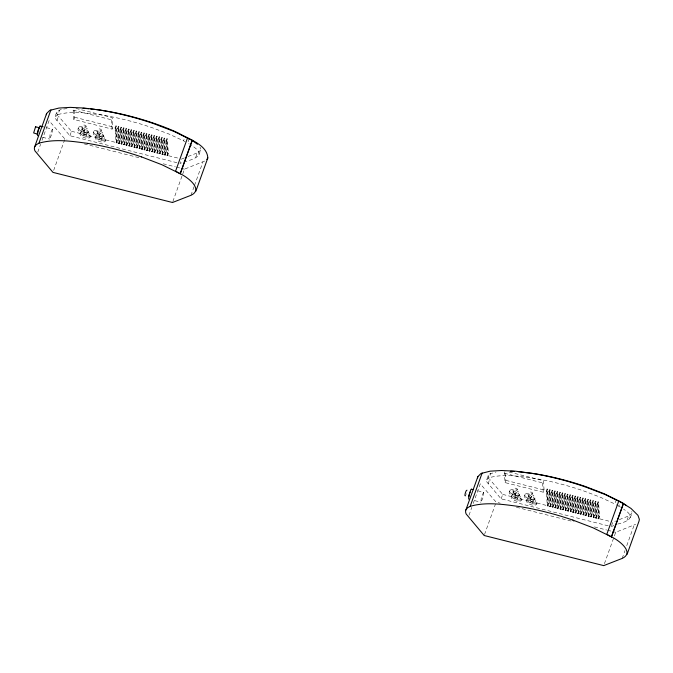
<?xml version="1.0" encoding="UTF-8"?>
<svg xmlns="http://www.w3.org/2000/svg" width="673" height="673" viewBox="0 0 673 673"><rect width="100%" height="100%" fill="white"/><g stroke="black" fill="none" stroke-linecap="round" stroke-linejoin="round"><path stroke-width="0.5" stroke-dasharray="3.37 2.52" d="M183.695 162.025C198.098 158.298 205.677 153.94 190.955 145.09M199.048 154.731L200.815 149.347L200.041 147.177M617.696 524.057C629.701 521.18 635.657 516.687 623.551 509.158M630.273 517.848L631.871 513.406L631.838 511.455M466.036 494.512L466.305 493.704M37.781 152.098L40.599 144.249M42.004 140.329L49.053 120.711L64.928 139.033L66.955 139.547M176.932 162.698L69.908 135.736L55.548 118.751A9.397 4.391 19.8 0 1 55.396 116.69C55.623 112.5 58.644 109.573 62.631 109.262M55.396 116.69L57.979 114.553L59.577 110.111M56.86 120.677L58.458 116.236L57.146 114.301A9.397 4.391 19.8 0 1 56.986 112.24M75.94 108.42L112.139 117.539L112.879 126.886L112.08 129.115L73.87 119.483L73.13 110.136L73.929 107.916M53.655 170.42L64.928 139.033M73.87 119.483L74.669 117.262L74.013 108.95M69.908 135.736L71.506 131.285L58.458 116.236M78.043 128.804L78.505 127.517M80.028 133.397L80.491 132.11M81.635 130.192L83.368 125.355M84.403 131.269A1.489 0.698 19.8 0 0 82.594 129.923A1.489 0.698 19.8 0 0 82.056 131.008A1.489 0.698 19.8 0 0 84.403 131.269L86.144 126.431A1.489 0.698 19.8 0 0 84.335 125.077A1.489 0.698 19.8 0 0 83.797 126.162A1.489 0.698 19.8 0 0 86.144 126.431M87.995 132.665A5.342 2.499 19.8 0 0 81.492 127.82A5.342 2.499 19.8 0 0 79.565 131.715A5.342 2.499 19.8 0 0 87.995 132.665L88.457 131.378A5.342 2.499 19.8 0 0 81.955 126.541A5.342 2.499 19.8 0 0 80.02 130.427A5.342 2.499 19.8 0 0 88.457 131.378M89.98 137.258A5.342 2.499 19.8 0 0 83.486 132.413A5.342 2.499 19.8 0 0 81.551 136.308A5.342 2.499 19.8 0 0 89.98 137.258L90.443 135.971A5.342 2.499 19.8 0 0 83.948 131.126A5.342 2.499 19.8 0 0 82.013 135.021A5.342 2.499 19.8 0 0 90.443 135.971M93.328 132.648L93.783 131.37M95.314 137.242L95.776 135.963M96.912 134.045L98.653 129.199M99.688 135.122A1.489 0.698 19.8 0 0 97.879 133.776A1.489 0.698 19.8 0 0 97.341 134.852A1.489 0.698 19.8 0 0 99.688 135.122L101.43 130.276A1.489 0.698 19.8 0 0 99.621 128.93A1.489 0.698 19.8 0 0 99.082 130.015A1.489 0.698 19.8 0 0 101.43 130.276M103.28 136.518A5.342 2.499 19.8 0 0 96.777 131.672A5.342 2.499 19.8 0 0 94.851 135.567A5.342 2.499 19.8 0 0 103.28 136.518L103.735 135.231A5.342 2.499 19.8 0 0 97.24 130.385A5.342 2.499 19.8 0 0 95.305 134.28A5.342 2.499 19.8 0 0 103.735 135.231M112.08 129.115L111.339 119.76L112.139 117.539M105.266 141.103A5.342 2.499 19.8 0 0 98.771 136.266A5.342 2.499 19.8 0 0 96.836 140.152A5.342 2.499 19.8 0 0 105.266 141.103L105.728 139.824A5.342 2.499 19.8 0 0 99.234 134.979A5.342 2.499 19.8 0 0 97.299 138.874A5.342 2.499 19.8 0 0 105.728 139.824M114.982 128.063L115.781 125.843L116.303 125.977L117.464 140.724L116.665 142.945L116.143 142.811L114.982 128.063L115.504 128.198L116.665 142.945M115.504 128.198L116.303 125.977M117.531 128.711L118.33 126.482L118.852 126.617L120.013 141.364L119.214 143.585L118.692 143.458L117.531 128.711L118.053 128.837L119.214 143.585M118.053 128.837L118.852 126.617M120.072 129.351L120.871 127.13L121.401 127.256L122.562 142.003L121.763 144.232L121.233 144.098L120.072 129.351L120.602 129.485L121.763 144.232M120.602 129.485L121.401 127.256M116.143 142.811L116.942 140.59L115.781 125.843M122.621 129.99L123.42 127.769L123.95 127.904L125.111 142.651L124.312 144.872L123.782 144.737L122.621 129.99L123.151 130.125L124.312 144.872M123.151 130.125L123.95 127.904M118.692 143.458L119.491 141.229L118.33 126.482M125.17 130.638L125.969 128.408L126.499 128.543L127.66 143.29L126.861 145.511L126.331 145.385L125.17 130.638L125.7 130.764L126.861 145.511M125.7 130.764L126.499 128.543M121.233 144.098L122.032 141.877L120.871 127.13M127.719 131.277L128.518 129.056L129.039 129.182L130.2 143.929L129.401 146.159L128.88 146.024L127.719 131.277L128.24 131.412L129.401 146.159M128.24 131.412L129.039 129.182M123.782 144.737L124.581 142.516L123.42 127.769M130.268 131.916L131.067 129.696L131.588 129.83L132.749 144.577L131.95 146.798L131.428 146.664L130.268 131.916L130.789 132.051L131.95 146.798M130.789 132.051L131.588 129.83M126.331 145.385L127.13 143.156L125.969 128.408M132.817 132.556L133.607 130.335L134.137 130.469L135.298 145.217L134.499 147.437L133.977 147.303L132.817 132.556L133.338 132.69L134.499 147.437M133.338 132.69L134.137 130.469M128.88 146.024L129.679 143.803L128.518 129.056M135.357 133.204L136.156 130.974L136.686 131.109L137.847 145.856L137.048 148.077L136.518 147.951L135.357 133.204L135.887 133.33L137.048 148.077M135.887 133.33L136.686 131.109M131.428 146.664L132.228 144.443L131.067 129.696M137.906 133.843L138.705 131.622L139.235 131.748L140.396 146.495L139.597 148.725L139.067 148.59L137.906 133.843L138.436 133.977L139.597 148.725M138.436 133.977L139.235 131.748M133.977 147.303L134.768 145.082L133.607 130.335M140.455 134.482L141.254 132.261L141.776 132.396L142.937 147.143L142.138 149.364L141.616 149.229L140.455 134.482L140.977 134.617L142.138 149.364M140.977 134.617L141.776 132.396M136.518 147.951L137.317 145.721L136.156 130.974M143.004 135.13L143.803 132.901L144.325 133.035L145.486 147.782L144.687 150.003L144.165 149.877L143.004 135.13L143.526 135.256L144.687 150.003M143.526 135.256L144.325 133.035M139.067 148.59L139.866 146.369L138.705 131.622M145.553 135.769L146.352 133.548L146.874 133.675L148.035 148.422L147.236 150.651L146.714 150.516L145.553 135.769L146.075 135.904L147.236 150.651M146.075 135.904L146.874 133.675M141.616 149.229L142.415 147.008L141.254 132.261M148.094 136.409L148.893 134.188L149.423 134.322L150.584 149.07L149.785 151.29L149.255 151.156L148.094 136.409L148.624 136.543L149.785 151.29M148.624 136.543L149.423 134.322M144.165 149.877L144.964 147.648L143.803 132.901M150.643 137.048L151.442 134.827L151.972 134.962L153.133 149.709L152.334 151.93L151.804 151.795L150.643 137.048L151.173 137.183L152.334 151.93M151.173 137.183L151.972 134.962M146.714 150.516L147.513 148.296L146.352 133.548M153.192 137.696L153.991 135.466L154.512 135.601L155.673 150.348L154.883 152.569L154.353 152.443L153.192 137.696L153.722 137.822L154.883 152.569M153.722 137.822L154.512 135.601M149.255 151.156L150.054 148.935L148.893 134.188M155.741 138.335L156.54 136.114L157.061 136.24L158.222 150.988L157.423 153.217L156.902 153.082L155.741 138.335L156.262 138.47L157.423 153.217M156.262 138.47L157.061 136.24M151.804 151.795L152.603 149.574L151.442 134.827M158.29 138.975L159.089 136.754L159.61 136.888L160.771 151.635L159.972 153.856L159.451 153.722L158.29 138.975L158.811 139.109L159.972 153.856M158.811 139.109L159.61 136.888M154.353 152.443L155.152 150.214L153.991 135.466M160.83 139.622L161.629 137.393L162.159 137.528L163.32 152.275L162.521 154.496L161.991 154.361L160.83 139.622L161.36 139.748L162.521 154.496M161.36 139.748L162.159 137.528M156.902 153.082L157.701 150.861L156.54 136.114M163.379 140.262L164.178 138.041L164.708 138.167L165.869 152.914L165.07 155.143L164.54 155.009L163.379 140.262L163.909 140.396L165.07 155.143M163.909 140.396L164.708 138.167M159.451 153.722L160.25 151.501L159.089 136.754M165.928 140.901L166.727 138.68L167.257 138.815L168.418 153.562L167.619 155.783L167.089 155.648L165.928 140.901L166.458 141.036L167.619 155.783M166.458 141.036L167.257 138.815M161.991 154.361L162.79 152.14L161.629 137.393M164.54 155.009L165.339 152.788L164.178 138.041M167.089 155.648L167.888 153.427L166.727 138.68M185.184 141.725L183.569 140.85L185.168 136.4M189.206 138.596L187.624 143.055L189.29 144.072M172.86 201.521L182.366 175.039M182.72 174.055L184.486 169.159L205.206 160.83M195.725 157.322L197.324 152.88L200.647 150.289M190.955 195.305L194.127 186.471M194.48 185.496L202.935 161.957M469.005 515.215L471.823 507.366M473.228 503.446L480.278 483.828L496.152 502.159L500.207 503.177M608.156 525.815L501.133 498.853L486.772 481.868A9.397 4.391 19.8 0 1 486.613 479.807L489.178 474.129L496.051 471.975M486.613 479.807L489.204 477.679L490.794 473.228M488.085 483.794L489.683 479.353L488.371 477.418A9.397 4.391 19.8 0 1 488.211 475.357M509.175 472.042L543.363 480.657L544.095 490.011L543.304 492.232L505.087 482.608L504.355 473.254L505.154 471.033M484.526 534.522L495.446 504.119M505.087 482.608L505.886 480.379L505.238 472.067M501.133 498.853L502.731 494.411L489.683 479.353M509.268 491.921L509.722 490.634M511.253 496.514L511.716 495.227M512.851 493.317L514.593 488.472M515.627 494.386A1.489 0.698 19.8 0 0 513.819 493.04A1.489 0.698 19.8 0 0 513.28 494.125A1.489 0.698 19.8 0 0 515.627 494.386L517.369 489.549A1.489 0.698 19.8 0 0 515.552 488.194A1.489 0.698 19.8 0 0 515.013 489.279A1.489 0.698 19.8 0 0 517.369 489.549M519.211 495.782A5.342 2.499 19.8 0 0 512.717 490.937A5.342 2.499 19.8 0 0 510.782 494.832A5.342 2.499 19.8 0 0 519.211 495.782L519.674 494.504A5.342 2.499 19.8 0 0 513.179 489.658A5.342 2.499 19.8 0 0 511.244 493.553A5.342 2.499 19.8 0 0 519.674 494.504M521.205 500.375A5.342 2.499 19.8 0 0 514.71 495.53A5.342 2.499 19.8 0 0 512.776 499.425A5.342 2.499 19.8 0 0 521.205 500.375L521.668 499.088A5.342 2.499 19.8 0 0 515.165 494.251A5.342 2.499 19.8 0 0 513.238 498.138A5.342 2.499 19.8 0 0 521.668 499.088M524.545 495.774L525.007 494.487M526.538 500.359L527.001 499.08M528.137 497.162L529.878 492.325M530.913 498.239A1.489 0.698 19.8 0 0 529.104 496.893A1.489 0.698 19.8 0 0 528.566 497.978A1.489 0.698 19.8 0 0 530.913 498.239L532.646 493.402A1.489 0.698 19.8 0 0 530.837 492.047A1.489 0.698 19.8 0 0 530.299 493.132A1.489 0.698 19.8 0 0 532.646 493.402M534.497 499.635A5.342 2.499 19.8 0 0 528.002 494.79A5.342 2.499 19.8 0 0 526.067 498.685A5.342 2.499 19.8 0 0 534.497 499.635L534.959 498.348A5.342 2.499 19.8 0 0 528.465 493.502A5.342 2.499 19.8 0 0 526.53 497.397A5.342 2.499 19.8 0 0 534.959 498.348M543.304 492.232L542.564 482.878L543.363 480.657M536.49 504.228A5.342 2.499 19.8 0 0 529.996 499.383A5.342 2.499 19.8 0 0 528.061 503.278A5.342 2.499 19.8 0 0 536.49 504.228L536.953 502.941A5.342 2.499 19.8 0 0 530.45 498.096A5.342 2.499 19.8 0 0 528.524 501.991A5.342 2.499 19.8 0 0 536.953 502.941M546.207 491.189L547.006 488.96L547.528 489.094L548.688 503.841L547.889 506.062L547.368 505.936L546.207 491.189L546.728 491.315L547.889 506.062M546.728 491.315L547.528 489.094M548.747 491.828L549.547 489.608L550.077 489.734L551.237 504.481L550.438 506.71L549.908 506.576L548.747 491.828L549.277 491.963L550.438 506.71M549.277 491.963L550.077 489.734M551.296 492.468L552.096 490.247L552.626 490.381L553.786 505.129L552.987 507.349L552.457 507.215L551.296 492.468L551.826 492.602L552.987 507.349M551.826 492.602L552.626 490.381M547.368 505.936L548.167 503.707L547.006 488.96M553.845 493.116L554.645 490.886L555.166 491.021L556.327 505.768L555.536 507.989L555.006 507.854L553.845 493.116L554.375 493.242L555.536 507.989M554.375 493.242L555.166 491.021M549.908 506.576L550.707 504.355L549.547 489.608M556.394 493.755L557.194 491.534L557.715 491.66L558.876 506.407L558.077 508.637L557.555 508.502L556.394 493.755L556.916 493.889L558.077 508.637M556.916 493.889L557.715 491.66M552.457 507.215L553.256 504.994L552.096 490.247M558.943 494.394L559.743 492.173L560.264 492.308L561.425 507.055L560.626 509.276L560.104 509.141L558.943 494.394L559.465 494.529L560.626 509.276M559.465 494.529L560.264 492.308M555.006 507.854L555.805 505.633L554.645 490.886M561.492 495.034L562.283 492.813L562.813 492.947L563.974 507.694L563.175 509.915L562.645 509.781L561.492 495.034L562.014 495.168L563.175 509.915M562.014 495.168L562.813 492.947M557.555 508.502L558.354 506.281L557.194 491.534M564.033 495.681L564.832 493.452L565.362 493.587L566.523 508.334L565.724 510.555L565.194 510.428L564.033 495.681L564.563 495.808L565.724 510.555M564.563 495.808L565.362 493.587M560.104 509.141L560.903 506.92L559.743 492.173M566.582 496.321L567.381 494.1L567.911 494.226L569.072 508.973L568.273 511.202L567.743 511.068L566.582 496.321L567.112 496.455L568.273 511.202M567.112 496.455L567.911 494.226M562.645 509.781L563.444 507.56L562.283 492.813M569.131 496.96L569.93 494.739L570.452 494.874L571.613 509.621L570.813 511.842L570.292 511.707L569.131 496.96L569.652 497.095L570.813 511.842M569.652 497.095L570.452 494.874M565.194 510.428L565.993 508.199L564.832 493.452M571.68 497.608L572.479 495.378L573.001 495.513L574.162 510.26L573.362 512.481L572.841 512.346L571.68 497.608L572.201 497.734L573.362 512.481M572.201 497.734L573.001 495.513M567.743 511.068L568.542 508.847L567.381 494.1M574.229 498.247L575.02 496.026L575.55 496.152L576.711 510.9L575.911 513.129L575.39 512.994L574.229 498.247L574.75 498.382L575.911 513.129M574.75 498.382L575.55 496.152M570.292 511.707L571.091 509.486L569.93 494.739M576.769 498.886L577.569 496.666L578.099 496.8L579.26 511.547L578.46 513.768L577.93 513.634L576.769 498.886L577.299 499.021L578.46 513.768M577.299 499.021L578.099 496.8M572.841 512.346L573.64 510.126L572.479 495.378M579.318 499.526L580.118 497.305L580.648 497.44L581.809 512.187L581.009 514.408L580.479 514.273L579.318 499.526L579.848 499.66L581.009 514.408M579.848 499.66L580.648 497.44M575.39 512.994L576.181 510.773L575.02 496.026M581.867 500.174L582.667 497.944L583.188 498.079L584.349 512.826L583.55 515.047L583.028 514.921L581.867 500.174L582.397 500.3L583.55 515.047M582.397 500.3L583.188 498.079M577.93 513.634L578.73 511.413L577.569 496.666M584.416 500.813L585.216 498.592L585.737 498.718L586.898 513.465L586.099 515.695L585.577 515.56L584.416 500.813L584.938 500.948L586.099 515.695M584.938 500.948L585.737 498.718M580.479 514.273L581.279 512.052L580.118 497.305M586.965 501.452L587.765 499.231L588.286 499.366L589.447 514.113L588.648 516.334L588.126 516.199L586.965 501.452L587.487 501.587L588.648 516.334M587.487 501.587L588.286 499.366M583.028 514.921L583.827 512.691L582.667 497.944M589.506 502.1L590.305 499.871L590.835 500.005L591.996 514.752L591.197 516.973L590.667 516.839L589.506 502.1L590.036 502.226L591.197 516.973M590.036 502.226L590.835 500.005M585.577 515.56L586.376 513.339L585.216 498.592M592.055 502.739L592.854 500.519L593.384 500.645L594.545 515.392L593.746 517.621L593.216 517.487L592.055 502.739L592.585 502.874L593.746 517.621M592.585 502.874L593.384 500.645M588.126 516.199L588.925 513.979L587.765 499.231M594.604 503.379L595.403 501.158L595.925 501.292L597.086 516.04L596.295 518.26L595.765 518.126L594.604 503.379L595.134 503.513L596.295 518.26M595.134 503.513L595.925 501.292M590.667 516.839L591.466 514.618L590.305 499.871M597.153 504.018L597.952 501.797L598.474 501.932L599.635 516.679L598.835 518.9L598.314 518.765L597.153 504.018L597.674 504.153L598.835 518.9M597.674 504.153L598.474 501.932M593.216 517.487L594.015 515.266L592.854 500.519M595.765 518.126L596.564 515.905L595.403 501.158M598.314 518.765L599.113 516.544L597.952 501.797M616.392 499.517L614.794 503.968L600.526 497.305L583.626 490.886A151.93 70.993 19.8 0 0 532.957 478.15C518.572 476.181 503.471 473.792 489.204 477.679M611.53 525.697L612.809 522.139L615.585 521.053M620.514 507.19L618.849 506.172L620.422 501.713M604.43 563.654L615.711 532.276L635.674 524.326M626.95 520.448L628.548 515.998L631.871 513.406M622.18 558.422L624.998 550.573M626.756 545.668L634.159 525.075M52.326 129.14L50.054 134.524L49.693 139.092L51.964 133.7L52.528 129.208L46.218 127.601M483.55 492.257L481.279 497.65L480.909 502.209L482.81 498.121L483.752 492.325L477.435 490.718M184.368 157.936L181.592 159.021L179.994 163.463L182.77 162.386M188.07 156.489L197.324 152.88M619.295 519.615L628.548 515.998M611.219 526.589L613.995 525.504M57.979 114.553C72.247 110.658 87.33 113.089 101.724 115.007A151.93 70.993 19.8 0 1 152.392 127.794L169.31 134.188L183.569 140.85M63.699 109.051L67.283 108.53M73.13 110.136L111.339 119.76M74.669 117.262L112.879 126.886M116.942 140.59L117.464 140.724M119.491 141.229L120.013 141.364M122.032 141.877L122.562 142.003M124.581 142.516L125.111 142.651M127.13 143.156L127.66 143.29M129.679 143.803L130.2 143.929M132.228 144.443L132.749 144.577M134.768 145.082L135.298 145.217M137.317 145.721L137.847 145.856M139.866 146.369L140.396 146.495M142.415 147.008L142.937 147.143M144.964 147.648L145.486 147.782M147.513 148.296L148.035 148.422M150.054 148.935L150.584 149.07M152.603 149.574L153.133 149.709M155.152 150.214L155.673 150.348M157.701 150.861L158.222 150.988M160.25 151.501L160.771 151.635M162.79 152.14L163.32 152.275M165.339 152.788L165.869 152.914M167.888 153.427L168.418 153.562M71.506 131.285L178.53 158.248M84.184 143.887L138.89 157.667M163.211 163.791L175.367 166.854M176.376 167.114L180.431 168.132M181.441 168.385L184.486 169.159M42.559 137.292L49.693 139.092M504.355 473.254L542.564 482.878M505.886 480.379L544.095 490.011M548.167 503.707L548.688 503.841M550.707 504.355L551.237 504.481M553.256 504.994L553.786 505.129M555.805 505.633L556.327 505.768M558.354 506.281L558.876 506.407M560.903 506.92L561.425 507.055M563.444 507.56L563.974 507.694M565.993 508.199L566.523 508.334M568.542 508.847L569.072 508.973M571.091 509.486L571.613 509.621M573.64 510.126L574.162 510.26M576.181 510.773L576.711 510.9M578.73 511.413L579.26 511.547M581.279 512.052L581.809 512.187M583.827 512.691L584.349 512.826M586.376 513.339L586.898 513.465M588.925 513.979L589.447 514.113M591.466 514.618L591.996 514.752M594.015 515.266L594.545 515.392M596.564 515.905L597.086 516.04M599.113 516.544L599.635 516.679M502.731 494.411L609.755 521.373M516.418 507.257L574.17 521.811M594.427 526.917L606.592 529.979M607.601 530.231L611.656 531.249M612.666 531.51L615.711 532.276M474.802 500.67L480.909 502.209M616.409 504.843L618.849 506.172M530.551 502.571A1.489 0.698 19.8 0 0 532.898 502.832A1.489 0.698 19.8 0 0 531.09 501.486A1.489 0.698 19.8 0 0 530.551 502.571M531.014 501.284A1.489 0.698 19.8 0 0 533.361 501.545A1.489 0.698 19.8 0 0 531.552 500.199A1.489 0.698 19.8 0 0 531.014 501.284M529.02 496.691A1.489 0.698 19.8 0 0 531.367 496.96A1.489 0.698 19.8 0 0 529.558 495.606A1.489 0.698 19.8 0 0 529.02 496.691M515.266 498.718A1.489 0.698 19.8 0 0 517.613 498.979A1.489 0.698 19.8 0 0 515.804 497.633A1.489 0.698 19.8 0 0 515.266 498.718M515.728 497.431A1.489 0.698 19.8 0 0 518.075 497.7A1.489 0.698 19.8 0 0 516.267 496.346A1.489 0.698 19.8 0 0 515.728 497.431M513.735 492.846A1.489 0.698 19.8 0 0 516.09 493.107A1.489 0.698 19.8 0 0 514.273 491.761A1.489 0.698 19.8 0 0 513.735 492.846M99.326 139.446A1.489 0.698 19.8 0 0 101.673 139.715A1.489 0.698 19.8 0 0 99.865 138.36A1.489 0.698 19.8 0 0 99.326 139.446M99.789 138.167A1.489 0.698 19.8 0 0 102.136 138.428A1.489 0.698 19.8 0 0 100.327 137.082A1.489 0.698 19.8 0 0 99.789 138.167M97.804 133.574A1.489 0.698 19.8 0 0 100.151 133.834A1.489 0.698 19.8 0 0 98.342 132.488A1.489 0.698 19.8 0 0 97.804 133.574M84.041 135.601A1.489 0.698 19.8 0 0 86.388 135.862A1.489 0.698 19.8 0 0 84.579 134.516A1.489 0.698 19.8 0 0 84.041 135.601M84.504 134.314A1.489 0.698 19.8 0 0 86.851 134.575A1.489 0.698 19.8 0 0 85.042 133.229A1.489 0.698 19.8 0 0 84.504 134.314M82.518 129.721A1.489 0.698 19.8 0 0 84.865 129.99A1.489 0.698 19.8 0 0 83.057 128.636A1.489 0.698 19.8 0 0 82.518 129.721"/><path stroke-width="1.01" d="M35.753 127.525L35.568 126.768L33.65 132.943L36.906 134.02M37.73 133.515L37.957 132.135M468.955 496.632L469.384 494.419M99.806 110.036L84.117 108.05L70.295 107.377L58.913 108.05L49.752 110.38L46.639 113.485L34.66 146.832A18.651 8.715 19.8 0 0 34.971 150.903L52.957 172.381L172.507 202.497L190.955 195.305C204.045 189.239 187.086 176.848 180.162 173.71L192.142 140.363L173.878 131.386L153.595 123.588M195.843 191.275L207.822 157.936C207.107 144.602 188.575 139.092 178.463 133.086C170.496 129.376 162.302 126.179 153.999 123.327A151.93 70.993 19.8 0 0 103.331 110.591M584.812 486.73A161.234 75.334 19.8 0 0 531.039 473.186L515.341 471.167L501.52 470.503L490.137 471.167L480.976 473.498L477.864 476.602L465.884 509.949A18.651 8.715 19.8 0 0 466.187 514.029L484.173 535.506L603.731 565.623L622.18 558.422C635.27 552.365 618.302 539.965 611.387 536.827L623.366 503.48L605.103 494.504L584.82 486.705M38.159 131.302L38.672 129.645M469.628 493.578L470.175 492.056M34.66 146.832L36.367 144.645L38.95 143.206L50.929 109.859M187.548 137.864L175.569 171.203L180.288 173.777M465.884 509.949L467.584 507.762L470.175 506.323L482.154 472.984M618.773 500.981L606.794 534.328L611.513 536.894L623.484 503.555L623.105 503.337M627.068 554.401L639.047 521.053L639.35 519.312L637.954 515.333L630.98 508.426L620.447 501.73L604.076 493.696L585.224 486.444A151.93 70.993 19.8 0 0 534.555 473.708L517.983 471.664M38.95 128.938L39.446 127.979M465.497 495.799C463.933 497.137 465.876 489.666 466.986 490.188M206.847 159.484L207.822 157.936M43.156 126.835L40.102 126.061C38.538 128.333 36.233 134.364 37.755 135.736M473.363 489.692L471.327 489.178L470.671 490.053L468.736 495.841L468.686 499.13M38.95 143.206C54.841 138.604 71.742 141.229 87.827 143.383M470.175 506.323C486.066 501.721 502.967 504.346 519.051 506.5A161.234 75.334 19.8 0 1 572.832 520.078M510.656 471.26L514.231 471.411M83.006 108.294L88.701 108.706M90.687 108.9L94.767 109.354M95.457 109.438L103.314 110.557M35.568 126.768L39.64 127.794M40.102 126.061L40.405 126.524M471.327 489.178L471.622 489.641M141.616 156.935L161.899 164.734L180.288 173.785L192.268 140.438L191.881 140.22M572.841 520.052L593.123 527.851L611.505 536.903M192.554 140.64L197.45 144.291M623.778 503.757L626.529 505.667M477.578 477.864A18.651 8.715 19.8 0 1 477.864 476.602M87.835 143.408A161.234 75.334 19.8 0 1 141.616 156.96M99.814 110.069A161.234 75.334 19.8 0 1 153.587 123.613M46.353 114.747A18.651 8.715 19.8 0 1 46.639 113.485"/></g></svg>
